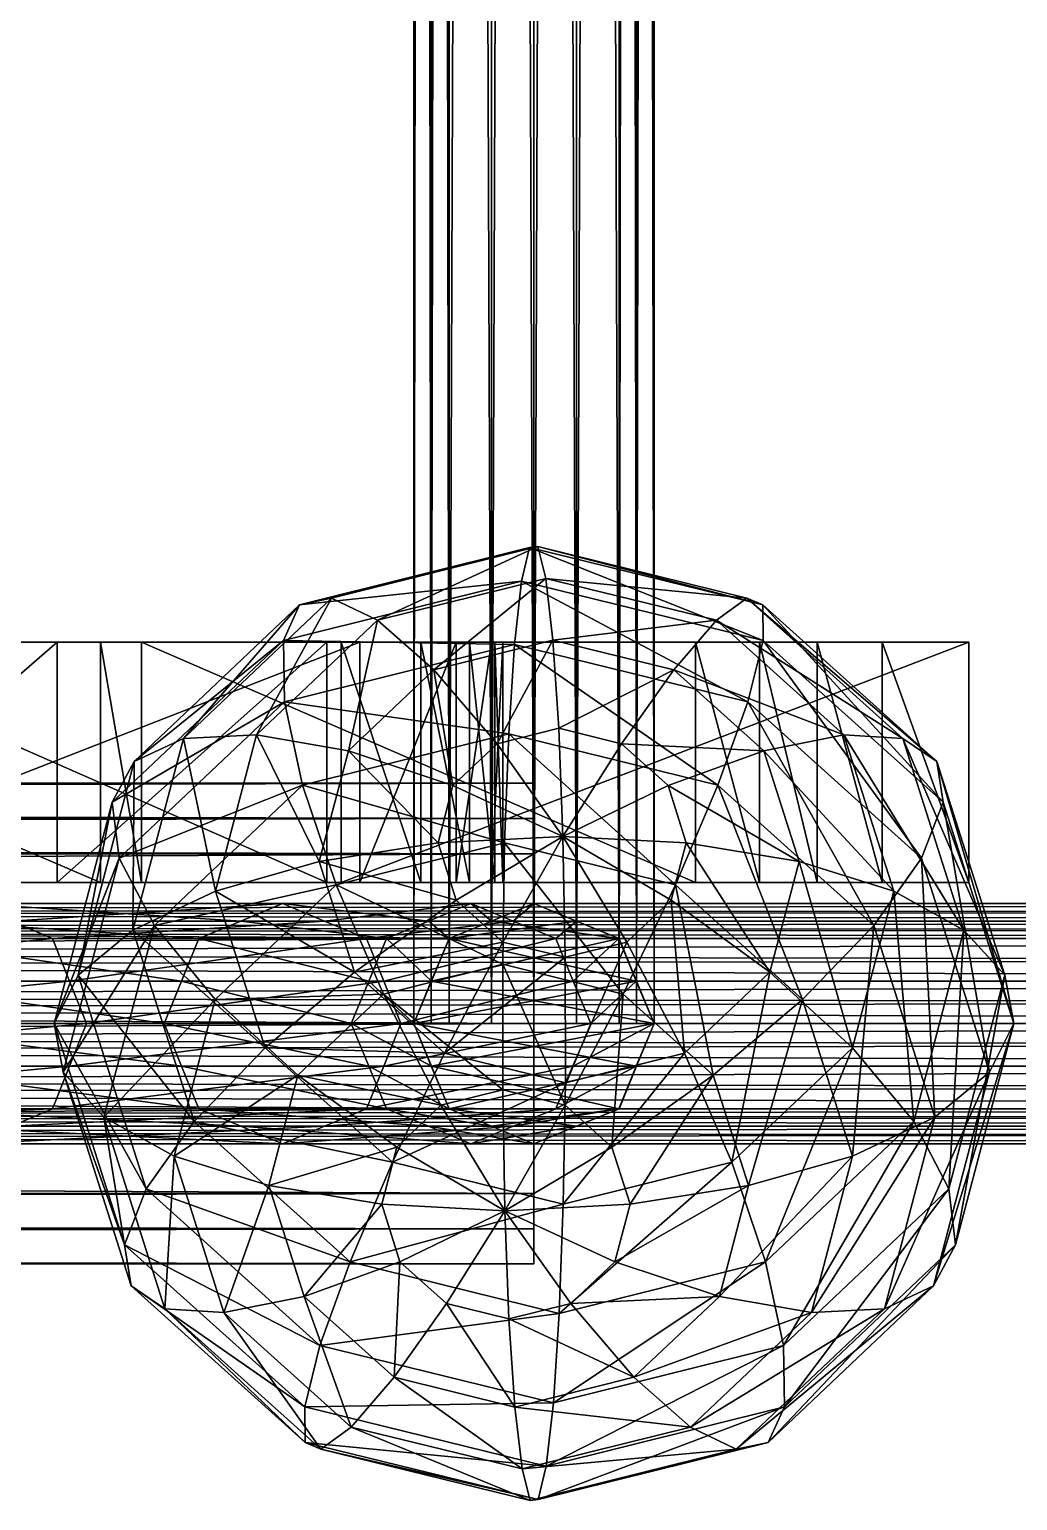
# Model space of a CAD drawing. Extents: x -12 to 200, y -2 to 100.
# Drawn here: x 142.24 to 146.35, y -1.99 to 4.14 of the extents above; entities that cross this region are included whole.
import ezdxf

# ---------------------------------------------------------------- set-up
doc = ezdxf.new("R2010")
doc.units = 0
doc.header["$MEASUREMENT"] = 0
for name, color, linetype in [('DEFAULT', 7, 'CONTINUOUS'), ('´\xad.Ù¾¸Þ', 7, 'CONTINUOUS'), ('´\xad.‗\xadÓÕÛ‗¯\xad.', 7, 'CONTINUOUS'), ('´\xad└┬5', 7, 'CONTINUOUS'), ('ÙÞÝ_±Ô└┬5', 7, 'CONTINUOUS'), ('└2-1', 7, 'CONTINUOUS')]:
    doc.layers.add(name, color=color, linetype=linetype)

# ---------------------------------------------------------------- blocks, each defined once
blk = doc.blocks.new('└2-1G3')
at = {"layer": '└2-1', "color": 15}
mesh = blk.add_polyface(dxfattribs=at)
corners = [(143.618, 1.587, 92.799), (141.054, 1.587, 92.799), (140.605, 1.587, 93.844), (140.48, 1.587, 94.181), (140.439, 1.587, 94.42), (140.475, 1.587, 94.562), (140.583, 1.587, 94.686), (140.811, 1.587, 94.781), (141.206, 1.587, 94.835), (141.206, 1.587, 95.016), (139.121, 1.587, 95.016), (139.121, 1.587, 94.835), (139.462, 1.587, 94.751), (139.658, 1.587, 94.645), (139.92, 1.587, 94.289), (140.209, 1.587, 93.692), (142.539, 1.587, 88.243), (142.709, 1.587, 88.243), (145.014, 1.587, 93.751), (145.28, 1.587, 94.298), (145.52, 1.587, 94.613), (145.791, 1.587, 94.767), (146.152, 1.587, 94.835), (146.152, 1.587, 95.016), (143.54, 1.587, 95.016), (143.54, 1.587, 94.835), (143.871, 1.587, 94.792), (144.074, 1.587, 94.703), (144.179, 1.587, 94.579), (144.213, 1.587, 94.43), (144.165, 1.587, 94.153), (144.018, 1.587, 93.751), (143.481, 1.587, 92.437), (142.358, 1.587, 89.762), (141.206, 1.587, 92.437), (143.618, 0.587, 92.799), (141.054, 0.587, 92.799), (140.605, 0.587, 93.844), (140.48, 0.587, 94.181), (140.439, 0.587, 94.42), (140.475, 0.587, 94.562), (140.583, 0.587, 94.686), (140.811, 0.587, 94.781), (141.206, 0.587, 94.835), (141.206, 0.587, 95.016), (139.121, 0.587, 95.016), (139.121, 0.587, 94.835), (139.462, 0.587, 94.751), (139.658, 0.587, 94.645), (139.92, 0.587, 94.289), (140.209, 0.587, 93.692), (142.539, 0.587, 88.243), (142.709, 0.587, 88.243), (145.014, 0.587, 93.751), (145.28, 0.587, 94.298), (145.52, 0.587, 94.613), (145.791, 0.587, 94.767), (146.152, 0.587, 94.835), (146.152, 0.587, 95.016), (143.54, 0.587, 95.016), (143.54, 0.587, 94.835), (143.871, 0.587, 94.792), (144.074, 0.587, 94.703), (144.179, 0.587, 94.579), (144.213, 0.587, 94.43), (144.165, 0.587, 94.153), (144.018, 0.587, 93.751), (143.481, 0.587, 92.437), (142.358, 0.587, 89.762), (141.206, 0.587, 92.437)]
mesh.append_faces([[corners[k] for k in face] for face in [(42, 44, 43), (44, 46, 45), (50, 52, 51), (56, 58, 57), (58, 60, 59)]], dxfattribs={"vtx0": -1, "color": 15})
mesh.append_faces([[corners[k] for k in face] for face in [(66, 67, 35), (41, 44, 42), (55, 58, 56), (40, 47, 41), (54, 61, 55), (39, 47, 40), (53, 62, 54), (38, 48, 39), (37, 48, 38), (36, 48, 37), (52, 65, 53), (69, 35, 67)]], dxfattribs={"vtx0": -1, "vtx1": -1, "color": 15})
mesh.append_faces([[corners[k] for k in face] for face in [(6, 9, 12), (20, 23, 26), (1, 15, 17), (17, 31, 32), (34, 1, 17), (41, 47, 44), (55, 61, 58), (36, 52, 50), (52, 67, 66), (69, 52, 36)]], dxfattribs={"vtx0": -1, "vtx1": -1, "vtx2": -1, "color": 15})
mesh.append_faces([[corners[k] for k in face] for face in [(9, 11, 12), (23, 25, 26), (19, 26, 27), (4, 12, 13), (18, 27, 28), (18, 28, 29), (18, 29, 30), (1, 13, 14), (1, 14, 15), (17, 30, 31), (17, 32, 33), (34, 0, 1), (17, 33, 34), (44, 47, 46), (58, 61, 60), (54, 62, 61), (39, 48, 47), (53, 63, 62), (53, 64, 63), (53, 65, 64), (36, 49, 48), (36, 50, 49), (52, 66, 65), (52, 68, 67), (69, 36, 35), (52, 69, 68)]], dxfattribs={"vtx0": -1, "vtx2": -1, "color": 15})
mesh.append_faces([[corners[k] for k in face] for face in [(0, 31, 35), (66, 35, 31), (1, 0, 36), (35, 36, 0), (2, 1, 37), (36, 37, 1), (3, 2, 38), (37, 38, 2), (4, 3, 39), (38, 39, 3), (5, 4, 40), (39, 40, 4), (6, 5, 41), (40, 41, 5), (7, 6, 42), (41, 42, 6), (8, 7, 43), (42, 43, 7), (9, 8, 44), (43, 44, 8), (10, 9, 45), (44, 45, 9), (11, 10, 46), (45, 46, 10), (12, 11, 47), (46, 47, 11), (13, 12, 48), (47, 48, 12), (14, 13, 49), (48, 49, 13), (15, 14, 50), (49, 50, 14), (16, 15, 51), (50, 51, 15), (17, 16, 52), (51, 52, 16), (18, 17, 53), (52, 53, 17), (19, 18, 54), (53, 54, 18), (20, 19, 55), (54, 55, 19), (21, 20, 56), (55, 56, 20), (22, 21, 57), (56, 57, 21), (23, 22, 58), (57, 58, 22), (24, 23, 59), (58, 59, 23), (25, 24, 60), (59, 60, 24), (26, 25, 61), (60, 61, 25), (27, 26, 62), (61, 62, 26), (28, 27, 63), (62, 63, 27), (29, 28, 64), (63, 64, 28), (30, 29, 65), (64, 65, 29), (31, 30, 66), (65, 66, 30), (32, 34, 67), (69, 67, 34), (33, 32, 68), (67, 68, 32), (34, 33, 69), (68, 69, 33)]], dxfattribs={"vtx1": -1, "color": 15})
mesh.append_faces([[corners[k] for k in face] for face in [(31, 0, 32), (6, 7, 9), (20, 21, 23), (5, 6, 12), (19, 20, 26), (4, 5, 12), (18, 19, 27), (3, 4, 13), (2, 3, 13), (1, 2, 13), (17, 18, 30), (34, 32, 0)]], dxfattribs={"vtx1": -1, "vtx2": -1, "color": 15})
mesh.append_faces([[corners[k] for k in face] for face in [(7, 8, 9), (9, 10, 11), (15, 16, 17), (21, 22, 23), (23, 24, 25)]], dxfattribs={"vtx2": -1, "color": 15})

msp = doc.modelspace()

# ---------------------------------------------------------------- linework, layer by layer
at = {"layer": 'DEFAULT', "color": 18, "linetype": 'Continuous'}
msp.add_lwpolyline([(200, 0), (100, 0)], dxfattribs=at)
at = {"layer": '´\xad.‗\xadÓÕÛ‗¯\xad.', "color": 18, "linetype": 'Continuous'}
msp.add_lwpolyline([(144.342, 0), (144.342, 0)], dxfattribs=at)
at = {"layer": '´\xad└┬5', "color": 18, "linetype": 'Continuous'}
msp.add_lwpolyline([(75.518, 0), (144.342, 0)], dxfattribs=at)
at = {"layer": 'ÙÞÝ_±Ô└┬5', "color": 18, "linetype": 'Continuous'}
msp.add_lwpolyline([(144.342, 50), (144.342, 0)], dxfattribs=at)
at = {"layer": 'ÙÞÝ_±Ô└┬5', "color": 18, "linetype": 'Continuous', "extrusion": (0, 1, 0)}
msp.add_arc((-75.518, 82.62), 68.824, 180.022, 331.704, dxfattribs=at)
at = {"layer": '└2-1', "color": 18, "linetype": 'Continuous'}
msp.add_lwpolyline([(144.342, 0), (144.342, 50)], dxfattribs=at)

# ---------------------------------------------------------------- block references
at = {"layer": '└2-1'}
msp.add_blockref('└2-1G3', (0, 0), dxfattribs=at)

# ---------------------------------------------------------------- meshes
at = {"layer": '´\xad.Ù¾¸Þ', "color": 18}
mesh = msp.add_polyface(dxfattribs=at)
corners = [(144.342, 0, 82.092), (144.165, 0, 82.165), (143.989, 0, 82.238), (143.915, 0, 82.415), (143.842, 0, 82.592), (143.915, 0, 82.769), (143.989, 0, 82.946), (144.165, 0, 83.019), (144.342, 0, 83.092), (144.519, 0, 83.019), (144.696, 0, 82.946), (144.769, 0, 82.769), (144.842, 0, 82.592), (144.769, 0, 82.415), (144.696, 0, 82.238), (144.519, 0, 82.165), (144.342, 50, 82.092), (144.165, 50, 82.165), (143.989, 50, 82.238), (143.915, 50, 82.415), (143.842, 50, 82.592), (143.915, 50, 82.769), (143.989, 50, 82.946), (144.165, 50, 83.019), (144.342, 50, 83.092), (144.519, 50, 83.019), (144.696, 50, 82.946), (144.769, 50, 82.769), (144.842, 50, 82.592), (144.769, 50, 82.415), (144.696, 50, 82.238), (144.519, 50, 82.165)]
mesh.append_faces([[corners[k] for k in face] for face in [(0, 17, 1), (1, 18, 2), (2, 19, 3), (3, 20, 4), (4, 21, 5), (5, 22, 6), (6, 23, 7), (7, 24, 8), (8, 25, 9), (9, 26, 10), (10, 27, 11), (11, 28, 12), (12, 29, 13), (13, 30, 14), (14, 31, 15), (15, 16, 0)]], dxfattribs={"vtx0": -1, "color": 18})
mesh.append_faces([[corners[k] for k in face] for face in [(0, 16, 17), (1, 17, 18), (2, 18, 19), (3, 19, 20), (4, 20, 21), (5, 21, 22), (6, 22, 23), (7, 23, 24), (8, 24, 25), (9, 25, 26), (10, 26, 27), (11, 27, 28), (12, 28, 29), (13, 29, 30), (14, 30, 31), (15, 31, 16)]], dxfattribs={"vtx2": -1, "color": 18})
mesh = msp.add_polyface(dxfattribs=at)
corners = [(144.342, 0, 82.092), (144.165, 0, 82.165), (143.989, 0, 82.238), (143.915, 0, 82.415), (143.842, 0, 82.592), (143.915, 0, 82.769), (143.989, 0, 82.946), (144.165, 0, 83.019), (144.342, 0, 83.092), (144.519, 0, 83.019), (144.696, 0, 82.946), (144.769, 0, 82.769), (144.842, 0, 82.592), (144.769, 0, 82.415), (144.696, 0, 82.238), (144.519, 0, 82.165)]
mesh.append_faces([[corners[k] for k in face] for face in [(9, 7, 8)]], dxfattribs={"vtx0": -1, "color": 18})
mesh.append_faces([[corners[k] for k in face] for face in [(10, 6, 9), (11, 5, 10), (12, 4, 11), (13, 3, 12), (14, 2, 13), (15, 1, 14)]], dxfattribs={"vtx0": -1, "vtx1": -1, "color": 18})
mesh.append_faces([[corners[k] for k in face] for face in [(9, 6, 7), (10, 5, 6), (11, 4, 5), (12, 3, 4), (13, 2, 3), (14, 1, 2)]], dxfattribs={"vtx0": -1, "vtx2": -1, "color": 18})
mesh.append_faces([[corners[k] for k in face] for face in [(15, 0, 1)]], dxfattribs={"vtx2": -1, "color": 18})
at = {"layer": '´\xad.‗\xadÓÕÛ‗¯\xad.', "color": 18}
mesh = msp.add_polyface(dxfattribs=at)
corners = [(140.191, 0.5, 59.081), (141.997, 0.5, 64.807), (141.826, 0.427, 64.853), (140.025, 0.427, 59.141), (141.655, 0.354, 64.898), (139.859, 0.354, 59.202), (141.584, 0.177, 64.917), (139.79, 0.177, 59.227), (141.514, 0, 64.936), (139.721, 0, 59.252), (141.584, -0.177, 64.917), (139.79, -0.177, 59.227), (141.655, -0.354, 64.898), (139.859, -0.354, 59.202), (141.826, -0.427, 64.853), (140.025, -0.427, 59.141), (141.997, -0.5, 64.807), (140.191, -0.5, 59.081), (142.168, -0.427, 64.761), (140.358, -0.427, 59.02), (142.339, -0.354, 64.715), (140.524, -0.354, 58.96), (142.41, -0.177, 64.696), (140.593, -0.177, 58.935), (142.48, 0, 64.677), (140.662, 0, 58.909), (142.41, 0.177, 64.696), (140.593, 0.177, 58.935), (142.339, 0.354, 64.715), (140.524, 0.354, 58.96), (142.168, 0.427, 64.761), (140.358, 0.427, 59.02), (143.296, 0.5, 70.669), (143.122, 0.427, 70.699), (142.948, 0.354, 70.73), (142.876, 0.177, 70.743), (142.804, 0, 70.756), (142.876, -0.177, 70.743), (142.948, -0.354, 70.73), (143.122, -0.427, 70.699), (143.296, -0.5, 70.669), (143.471, -0.427, 70.638), (143.645, -0.354, 70.607), (143.717, -0.177, 70.594), (143.789, 0, 70.582), (143.717, 0.177, 70.594), (143.645, 0.354, 70.607), (143.471, 0.427, 70.638), (143.655, 0.177, 76.659), (143.582, 0, 76.665), (143.655, -0.177, 76.659), (143.728, -0.354, 76.652)]
mesh.append_faces([[corners[k] for k in face] for face in [(0, 2, 3), (3, 4, 5), (13, 14, 15), (15, 16, 17), (17, 18, 19), (19, 20, 21), (21, 22, 23), (23, 24, 25), (25, 26, 27), (27, 28, 29), (29, 30, 31), (31, 1, 0), (1, 33, 2), (2, 34, 4), (4, 35, 6), (6, 36, 8), (8, 37, 10), (10, 38, 12), (12, 39, 14), (14, 40, 16), (16, 41, 18), (18, 42, 20), (20, 43, 22), (22, 44, 24), (24, 45, 26), (26, 46, 28), (28, 47, 30), (30, 32, 1), (34, 48, 35), (35, 49, 36), (36, 50, 37), (37, 51, 38)]], dxfattribs={"vtx0": -1, "color": 18})
mesh.append_faces([[corners[k] for k in face] for face in [(0, 1, 2), (3, 2, 4), (5, 4, 6), (7, 6, 8), (9, 8, 10), (11, 10, 12), (13, 12, 14), (15, 14, 16), (17, 16, 18), (19, 18, 20), (21, 20, 22), (23, 22, 24), (25, 24, 26), (27, 26, 28), (29, 28, 30), (31, 30, 1), (1, 32, 33), (2, 33, 34), (4, 34, 35), (6, 35, 36), (8, 36, 37), (10, 37, 38), (12, 38, 39), (14, 39, 40), (16, 40, 41), (18, 41, 42), (20, 42, 43), (26, 45, 46), (28, 46, 47), (30, 47, 32)]], dxfattribs={"vtx2": -1, "color": 18})
mesh = msp.add_polyface(dxfattribs=at)
corners = [(142.41, -0.177, 64.696), (143.717, -0.177, 70.594), (143.789, 0, 70.582), (142.48, 0, 64.677), (143.717, 0.177, 70.594), (143.296, 0.5, 70.669), (144.08, 0.5, 76.621), (143.904, 0.427, 76.637), (143.122, 0.427, 70.699), (143.728, 0.354, 76.652), (142.948, 0.354, 70.73), (143.655, 0.177, 76.659), (142.876, 0.177, 70.743), (143.582, 0, 76.665), (142.804, 0, 70.756), (143.655, -0.177, 76.659), (142.876, -0.177, 70.743), (143.728, -0.354, 76.652), (142.948, -0.354, 70.73), (143.904, -0.427, 76.637), (143.122, -0.427, 70.699), (144.08, -0.5, 76.621), (143.296, -0.5, 70.669), (144.256, -0.427, 76.606), (143.471, -0.427, 70.638), (144.433, -0.354, 76.59), (143.645, -0.354, 70.607), (144.506, -0.177, 76.584), (144.579, 0, 76.578), (144.506, 0.177, 76.584), (144.433, 0.354, 76.59), (143.645, 0.354, 70.607), (144.256, 0.427, 76.606), (143.471, 0.427, 70.638), (144.342, 0.5, 82.593), (144.165, 0.427, 82.601), (143.989, 0.354, 82.609), (143.916, 0.177, 82.612), (143.843, 0, 82.615), (143.916, -0.177, 82.612), (143.989, -0.354, 82.609), (144.165, -0.427, 82.601), (144.342, -0.5, 82.593), (144.519, -0.427, 82.585), (144.695, -0.354, 82.578), (144.768, -0.177, 82.574), (144.842, 0, 82.571), (144.768, 0.177, 82.574), (144.695, 0.354, 82.578), (144.519, 0.427, 82.585)]
mesh.append_faces([[corners[k] for k in face] for face in [(5, 7, 8), (8, 9, 10), (18, 19, 20), (20, 21, 22), (22, 23, 24), (24, 25, 26), (26, 27, 1), (1, 28, 2), (2, 29, 4), (4, 30, 31), (31, 32, 33), (33, 6, 5), (6, 35, 7), (7, 36, 9), (9, 37, 11), (11, 38, 13), (13, 39, 15), (15, 40, 17), (17, 41, 19), (19, 42, 21), (21, 43, 23), (23, 44, 25), (25, 45, 27), (27, 46, 28), (28, 47, 29), (29, 48, 30), (30, 49, 32), (32, 34, 6)]], dxfattribs={"vtx0": -1, "color": 18})
mesh.append_faces([[corners[k] for k in face] for face in [(0, 1, 2), (3, 2, 4), (5, 6, 7), (8, 7, 9), (10, 9, 11), (12, 11, 13), (14, 13, 15), (16, 15, 17), (18, 17, 19), (20, 19, 21), (22, 21, 23), (24, 23, 25), (26, 25, 27), (1, 27, 28), (2, 28, 29), (4, 29, 30), (31, 30, 32), (33, 32, 6), (6, 34, 35), (7, 35, 36), (9, 36, 37), (11, 37, 38), (13, 38, 39), (15, 39, 40), (17, 40, 41), (19, 41, 42), (21, 42, 43), (23, 43, 44), (25, 44, 45), (27, 45, 46), (28, 46, 47), (29, 47, 48), (30, 48, 49), (32, 49, 34)]], dxfattribs={"vtx2": -1, "color": 18})
mesh = msp.add_polyface(dxfattribs=at)
corners = [(144.342, 0.5, 82.593), (144.165, 0.427, 82.601), (143.989, 0.354, 82.609), (143.916, 0.177, 82.612), (143.843, 0, 82.615), (143.916, -0.177, 82.612), (143.989, -0.354, 82.609), (144.165, -0.427, 82.601), (144.342, -0.5, 82.593), (144.519, -0.427, 82.585), (144.695, -0.354, 82.578), (144.768, -0.177, 82.574), (144.842, 0, 82.571), (144.768, 0.177, 82.574), (144.695, 0.354, 82.578), (144.519, 0.427, 82.585)]
mesh.append_faces([[corners[k] for k in face] for face in [(9, 6, 10), (10, 5, 11), (11, 4, 12), (12, 3, 13), (13, 2, 14), (14, 1, 15)]], dxfattribs={"vtx0": -1, "vtx1": -1, "color": 18})
mesh.append_faces([[corners[k] for k in face] for face in [(8, 7, 9)]], dxfattribs={"vtx1": -1, "color": 18})
mesh.append_faces([[corners[k] for k in face] for face in [(7, 6, 9), (6, 5, 10), (5, 4, 11), (4, 3, 12), (3, 2, 13), (2, 1, 14)]], dxfattribs={"vtx1": -1, "vtx2": -1, "color": 18})
mesh.append_faces([[corners[k] for k in face] for face in [(1, 0, 15)]], dxfattribs={"vtx2": -1, "color": 18})
at = {"layer": '´\xad└┬5', "color": 15}
mesh = msp.add_polyface(dxfattribs=at)
corners = [(75.519, 0, 83.62), (75.519, -0.354, 83.473), (75.519, -0.707, 83.327), (75.519, -0.854, 82.973), (75.518, -1, 82.62), (75.518, -0.854, 82.266), (75.518, -0.707, 81.913), (75.518, -0.354, 81.766), (75.518, 0, 81.62), (75.518, 0.354, 81.766), (75.518, 0.707, 81.913), (75.518, 0.854, 82.266), (75.518, 1, 82.62), (75.519, 0.854, 82.973), (75.519, 0.707, 83.327), (75.519, 0.354, 83.473), (144.342, 0, 83.592), (144.342, -0.354, 83.446), (144.342, -0.707, 83.299), (144.342, -0.854, 82.946), (144.342, -1, 82.592), (144.342, -0.854, 82.238), (144.342, -0.707, 81.885), (144.342, -0.354, 81.738), (144.342, 0, 81.592), (144.342, 0.354, 81.738), (144.342, 0.707, 81.885), (144.342, 0.854, 82.238), (144.342, 1, 82.592), (144.342, 0.854, 82.946), (144.342, 0.707, 83.299), (144.342, 0.354, 83.446)]
mesh.append_faces([[corners[k] for k in face] for face in [(0, 17, 1), (1, 18, 2), (2, 19, 3), (3, 20, 4), (4, 21, 5), (5, 22, 6), (6, 23, 7), (7, 24, 8), (8, 25, 9), (9, 26, 10), (10, 27, 11), (11, 28, 12), (12, 29, 13), (13, 30, 14), (14, 31, 15), (15, 16, 0)]], dxfattribs={"vtx0": -1, "color": 15})
mesh.append_faces([[corners[k] for k in face] for face in [(0, 16, 17), (1, 17, 18), (2, 18, 19), (3, 19, 20), (4, 20, 21), (5, 21, 22), (6, 22, 23), (7, 23, 24), (8, 24, 25), (9, 25, 26), (10, 26, 27), (11, 27, 28), (12, 28, 29), (13, 29, 30), (14, 30, 31), (15, 31, 16)]], dxfattribs={"vtx2": -1, "color": 15})
mesh = msp.add_polyface(dxfattribs=at)
corners = [(144.342, 0, 83.592), (144.342, -0.354, 83.446), (144.342, -0.707, 83.299), (144.342, -0.854, 82.946), (144.342, -1, 82.592), (144.342, -0.854, 82.238), (144.342, -0.707, 81.885), (144.342, -0.354, 81.738), (144.342, 0, 81.592), (144.342, 0.354, 81.738), (144.342, 0.707, 81.885), (144.342, 0.854, 82.238), (144.342, 1, 82.592), (144.342, 0.854, 82.946), (144.342, 0.707, 83.299), (144.342, 0.354, 83.446)]
mesh.append_faces([[corners[k] for k in face] for face in [(13, 11, 14), (14, 10, 15), (15, 9, 0), (0, 8, 1), (1, 7, 2), (2, 6, 3)]], dxfattribs={"vtx0": -1, "vtx1": -1, "color": 15})
mesh.append_faces([[corners[k] for k in face] for face in [(12, 11, 13)]], dxfattribs={"vtx1": -1, "color": 15})
mesh.append_faces([[corners[k] for k in face] for face in [(11, 10, 14), (10, 9, 15), (9, 8, 0), (8, 7, 1), (7, 6, 2), (6, 5, 3)]], dxfattribs={"vtx1": -1, "vtx2": -1, "color": 15})
mesh.append_faces([[corners[k] for k in face] for face in [(5, 4, 3)]], dxfattribs={"vtx2": -1, "color": 15})
at = {"layer": 'ÙÞÝ_±Ô└┬5', "color": 4}
mesh = msp.add_polyface(dxfattribs=at)
corners = [(156.185, 100), (156.185, 0), (156.185, 43.005), (156.185, 43.815), (156.185, 49.966), (100, 0), (100, 100)]
mesh.append_faces([[corners[k] for k in face] for face in [(5, 2, 1)]], dxfattribs={"vtx0": -1, "color": 4})
mesh.append_faces([[corners[k] for k in face] for face in [(2, 5, 3)]], dxfattribs={"vtx0": -1, "vtx1": -1, "color": 4})
mesh.append_faces([[corners[k] for k in face] for face in [(3, 5, 6), (6, 4, 3)]], dxfattribs={"vtx0": -1, "vtx2": -1, "color": 4})
mesh.append_faces([[corners[k] for k in face] for face in [(0, 4, 6)]], dxfattribs={"vtx1": -1, "color": 4})
at = {"layer": 'ÙÞÝ_±Ô└┬5', "color": 18}
mesh = msp.add_polyface(dxfattribs=at)
corners = [(144.342, 50, 0.5), (144.165, 50, 0.427), (143.989, 50, 0.354), (143.915, 50, 0.177), (143.842, 50), (143.915, 50, -0.177), (143.989, 50, -0.354), (144.165, 50, -0.427), (144.342, 50, -0.5), (144.519, 50, -0.427), (144.696, 50, -0.354), (144.769, 50, -0.177), (144.842, 50), (144.769, 50, 0.177), (144.696, 50, 0.354), (144.519, 50, 0.427), (144.342, 0, 0.5), (144.165, 0, 0.427), (143.989, 0, 0.354), (143.915, 0, 0.177), (143.842, 0), (143.915, 0, -0.177), (143.989, 0, -0.354), (144.165, 0, -0.427), (144.342, 0, -0.5), (144.519, 0, -0.427), (144.696, 0, -0.354), (144.769, 0, -0.177), (144.842, 0), (144.769, 0, 0.177), (144.696, 0, 0.354), (144.519, 0, 0.427)]
mesh.append_faces([[corners[k] for k in face] for face in [(0, 17, 1), (1, 18, 2), (2, 19, 3), (3, 20, 4), (4, 21, 5), (5, 22, 6), (6, 23, 7), (7, 24, 8), (8, 25, 9), (9, 26, 10), (10, 27, 11), (11, 28, 12), (12, 29, 13), (13, 30, 14), (14, 31, 15), (15, 16, 0)]], dxfattribs={"vtx0": -1, "color": 18})
mesh.append_faces([[corners[k] for k in face] for face in [(0, 16, 17), (1, 17, 18), (2, 18, 19), (3, 19, 20), (4, 20, 21), (5, 21, 22), (6, 22, 23), (7, 23, 24), (8, 24, 25), (9, 25, 26), (10, 26, 27), (11, 27, 28), (12, 28, 29), (13, 29, 30), (14, 30, 31), (15, 31, 16)]], dxfattribs={"vtx2": -1, "color": 18})
mesh = msp.add_polyface(dxfattribs=at)
corners = [(156.185, 0.276, -0.386), (156.185, 0.395, -0.254), (156.185, -0.386, -0.276), (156.185, -0.254, -0.395), (156.185, -0.077, -0.468), (156.185, 0.099, -0.459), (156.185, -0.276, 0.386), (156.185, -0.395, 0.254), (156.185, -0.468, 0.077), (156.185, -0.459, -0.099), (156.185, 0.468, -0.077), (156.185, 0.459, 0.099), (156.185, 0.386, 0.276), (156.185, 0.254, 0.395), (156.185, 0.077, 0.468), (156.185, -0.099, 0.459), (156.185, 0.177, -0.427), (156.185, 0.354, -0.354), (156.185, 0.427, -0.177), (156.185, -0.427, -0.177), (156.185, -0.354, -0.354), (156.185, -0.177, -0.427), (156.185, 0, -0.5), (156.185, -0.177, 0.427), (156.185, -0.354, 0.354), (156.185, -0.427, 0.177), (156.185, -0.5), (156.185, 0.5), (156.185, 0.427, 0.177), (156.185, 0.354, 0.354), (156.185, 0.177, 0.427), (156.185, 0, 0.5), (100, 0.427, 0.177), (100, 0.354, 0.354), (100, 0.177, 0.427), (100, 0, 0.5), (100, -0.177, 0.427), (100, -0.354, 0.354), (100, -0.427, 0.177), (100, -0.5), (100, -0.427, -0.177), (100, -0.354, -0.354), (100, -0.177, -0.427), (100, 0, -0.5), (100, 0.177, -0.427), (100, 0.354, -0.354), (100, 0.427, -0.177), (100, 0.5)]
mesh.append_faces([[corners[k] for k in face] for face in [(40, 38, 39)]], dxfattribs={"vtx0": -1, "color": 18})
mesh.append_faces([[corners[k] for k in face] for face in [(46, 32, 33), (45, 33, 34), (44, 34, 35), (43, 35, 36), (42, 36, 37), (41, 37, 38)]], dxfattribs={"vtx0": -1, "vtx2": -1, "color": 18})
mesh.append_faces([[corners[k] for k in face] for face in [(35, 34, 31), (34, 33, 30), (33, 32, 29), (32, 47, 28), (47, 46, 27), (39, 38, 26), (38, 37, 25), (37, 36, 24), (36, 35, 23), (43, 42, 22), (42, 41, 21), (41, 40, 20), (40, 39, 19), (46, 45, 18), (45, 44, 17), (44, 43, 16)]], dxfattribs={"vtx1": -1, "color": 18})
mesh.append_faces([[corners[k] for k in face] for face in [(42, 43, 36), (41, 42, 37), (40, 41, 38), (45, 46, 33), (44, 45, 34), (43, 44, 35), (15, 23, 35), (14, 31, 34), (13, 30, 33), (12, 29, 32), (11, 28, 47), (10, 27, 46), (9, 19, 39), (8, 26, 38), (7, 25, 37), (6, 24, 36), (5, 16, 43), (4, 22, 42), (3, 21, 41), (2, 20, 40), (1, 18, 45), (0, 17, 44)]], dxfattribs={"vtx1": -1, "vtx2": -1, "color": 18})
mesh.append_faces([[corners[k] for k in face] for face in [(46, 47, 32), (35, 31, 15), (34, 30, 14), (33, 29, 13), (32, 28, 12), (47, 27, 11), (46, 18, 10), (39, 26, 9), (38, 25, 8), (37, 24, 7), (36, 23, 6), (43, 22, 5), (42, 21, 4), (41, 20, 3), (40, 19, 2), (45, 17, 1), (44, 16, 0)]], dxfattribs={"vtx2": -1, "color": 18})
mesh = msp.add_polyface(dxfattribs=at)
corners = [(144.342, -0.5, 82.592), (144.165, -0.427, 82.592), (143.989, -0.354, 82.592), (143.915, -0.177, 82.592), (143.842, 0, 82.592), (143.915, 0.177, 82.592), (143.989, 0.354, 82.592), (144.165, 0.427, 82.592), (144.342, 0.5, 82.592), (144.519, 0.427, 82.592), (144.696, 0.354, 82.592), (144.769, 0.177, 82.592), (144.842, 0, 82.592), (144.769, -0.177, 82.592), (144.696, -0.354, 82.592), (144.519, -0.427, 82.592)]
mesh.append_faces([[corners[k] for k in face] for face in [(9, 7, 8)]], dxfattribs={"vtx0": -1, "color": 18})
mesh.append_faces([[corners[k] for k in face] for face in [(10, 6, 9), (11, 5, 10), (12, 4, 11), (13, 3, 12), (14, 2, 13), (15, 1, 14)]], dxfattribs={"vtx0": -1, "vtx1": -1, "color": 18})
mesh.append_faces([[corners[k] for k in face] for face in [(9, 6, 7), (10, 5, 6), (11, 4, 5), (12, 3, 4), (13, 2, 3), (14, 1, 2)]], dxfattribs={"vtx0": -1, "vtx2": -1, "color": 18})
mesh.append_faces([[corners[k] for k in face] for face in [(15, 0, 1)]], dxfattribs={"vtx2": -1, "color": 18})
mesh = msp.add_polyface(dxfattribs=at)
corners = [(144.342, -0.5), (144.165, -0.427), (143.989, -0.354), (143.915, -0.177), (143.842, 0), (143.915, 0.177), (143.989, 0.354), (144.165, 0.427), (144.342, 0.5), (144.519, 0.427), (144.696, 0.354), (144.769, 0.177), (144.842, 0), (144.769, -0.177), (144.696, -0.354), (144.519, -0.427)]
mesh.append_faces([[corners[k] for k in face] for face in [(9, 6, 10), (10, 5, 11), (11, 4, 12), (12, 3, 13), (13, 2, 14), (14, 1, 15)]], dxfattribs={"vtx0": -1, "vtx1": -1, "color": 18})
mesh.append_faces([[corners[k] for k in face] for face in [(8, 7, 9)]], dxfattribs={"vtx1": -1, "color": 18})
mesh.append_faces([[corners[k] for k in face] for face in [(7, 6, 9), (6, 5, 10), (5, 4, 11), (4, 3, 12), (3, 2, 13), (2, 1, 14)]], dxfattribs={"vtx1": -1, "vtx2": -1, "color": 18})
mesh.append_faces([[corners[k] for k in face] for face in [(1, 0, 15)]], dxfattribs={"vtx2": -1, "color": 18})
mesh = msp.add_polyface(dxfattribs=at)
corners = [(144.342, -0.5, 82.592), (144.165, -0.427, 82.592), (143.989, -0.354, 82.592), (143.915, -0.177, 82.592), (143.842, 0, 82.592), (143.915, 0.177, 82.592), (143.989, 0.354, 82.592), (144.165, 0.427, 82.592), (144.342, 0.5, 82.592), (144.519, 0.427, 82.592), (144.696, 0.354, 82.592), (144.769, 0.177, 82.592), (144.842, 0, 82.592), (144.769, -0.177, 82.592), (144.696, -0.354, 82.592), (144.519, -0.427, 82.592), (144.342, -0.5), (144.165, -0.427), (143.989, -0.354), (143.915, -0.177), (143.842, 0), (143.915, 0.177), (143.989, 0.354), (144.165, 0.427), (144.342, 0.5), (144.519, 0.427), (144.696, 0.354), (144.769, 0.177), (144.842, 0), (144.769, -0.177), (144.696, -0.354), (144.519, -0.427)]
mesh.append_faces([[corners[k] for k in face] for face in [(0, 17, 1), (1, 18, 2), (2, 19, 3), (3, 20, 4), (4, 21, 5), (5, 22, 6), (6, 23, 7), (7, 24, 8), (8, 25, 9), (9, 26, 10), (10, 27, 11), (11, 28, 12), (12, 29, 13), (13, 30, 14), (14, 31, 15), (15, 16, 0)]], dxfattribs={"vtx0": -1, "color": 18})
mesh.append_faces([[corners[k] for k in face] for face in [(0, 16, 17), (1, 17, 18), (2, 18, 19), (3, 19, 20), (4, 20, 21), (5, 21, 22), (6, 22, 23), (7, 23, 24), (8, 24, 25), (9, 25, 26), (10, 26, 27), (11, 27, 28), (12, 28, 29), (13, 29, 30), (14, 30, 31), (15, 31, 16)]], dxfattribs={"vtx2": -1, "color": 18})
at = {"layer": 'ÙÞÝ_±Ô└┬5', "color": 80}
mesh = msp.add_polyface(dxfattribs=at)
corners = [(156.185, 0), (156.185, 0, 100), (156.185, 0, 53.103), (156.185, 0, 43.815), (156.185, 0, 42.607), (100, 0, 100), (100, 0)]
mesh.append_faces([[corners[k] for k in face] for face in [(5, 2, 1)]], dxfattribs={"vtx0": -1, "color": 80})
mesh.append_faces([[corners[k] for k in face] for face in [(2, 5, 3)]], dxfattribs={"vtx0": -1, "vtx1": -1, "color": 80})
mesh.append_faces([[corners[k] for k in face] for face in [(4, 5, 6), (5, 4, 3)]], dxfattribs={"vtx0": -1, "vtx2": -1, "color": 80})
mesh.append_faces([[corners[k] for k in face] for face in [(0, 4, 6)]], dxfattribs={"vtx1": -1, "color": 80})
at = {"layer": 'ÙÞÝ_±Ô└┬5', "color": 18}
mesh = msp.add_polyface(dxfattribs=at)
corners = [(144.342, 0, 0.5), (144.165, 0, 0.427), (143.989, 0, 0.354), (143.915, 0, 0.177), (143.842, 0), (143.915, 0, -0.177), (143.989, 0, -0.354), (144.165, 0, -0.427), (144.342, 0, -0.5), (144.519, 0, -0.427), (144.696, 0, -0.354), (144.769, 0, -0.177), (144.842, 0), (144.769, 0, 0.177), (144.696, 0, 0.354), (144.519, 0, 0.427)]
mesh.append_faces([[corners[k] for k in face] for face in [(9, 6, 10), (10, 5, 11), (11, 4, 12), (12, 3, 13), (13, 2, 14), (14, 1, 15)]], dxfattribs={"vtx0": -1, "vtx1": -1, "color": 18})
mesh.append_faces([[corners[k] for k in face] for face in [(8, 7, 9)]], dxfattribs={"vtx1": -1, "color": 18})
mesh.append_faces([[corners[k] for k in face] for face in [(7, 6, 9), (6, 5, 10), (5, 4, 11), (4, 3, 12), (3, 2, 13), (2, 1, 14)]], dxfattribs={"vtx1": -1, "vtx2": -1, "color": 18})
mesh.append_faces([[corners[k] for k in face] for face in [(1, 0, 15)]], dxfattribs={"vtx2": -1, "color": 18})
at = {"layer": '└2-1', "color": 15}
mesh = msp.add_polyface(dxfattribs=at)
corners = [(144.463, 0.779, 80.754), (144.463, 0.779, 80.754), (144.005, 0.991, 80.888), (143.943, 0.752, 80.782), (143.57, 1.135, 81.137), (144.463, 0.779, 80.754), (144.189, 1.165, 80.974), (143.926, 1.472, 81.304), (143.691, 1.679, 81.722), (144.446, 1.229, 81.018), (144.421, 1.596, 81.389), (144.392, 1.853, 81.842), (144.358, 1.985, 82.346), (143.5, 1.771, 82.199), (144.324, 1.981, 82.867), (143.367, 1.743, 82.703), (144.291, 1.842, 83.369), (143.3, 1.595, 83.199), (144.261, 1.578, 83.818), (143.304, 1.339, 83.654), (144.237, 1.206, 84.184), (143.379, 0.992, 84.037), (144.22, 0.752, 84.441), (143.519, 0.577, 84.321), (144.212, 0.247, 84.572), (143.716, 0.123, 84.488), (144.212, -0.276, 84.569), (144.714, 0.123, 84.553), (144.463, 0.779, 80.754), (144.463, 0.779, 80.754), (144.212, 0.339, 80.625), (144.472, 0.276, 80.615), (143.97, -0.123, 80.631), (144.463, 0.779, 80.754), (144.018, 0.514, 80.686), (143.596, 0.214, 80.749), (143.449, 0.674, 80.934)]
mesh.append_faces([[corners[k] for k in face] for face in [(0, 2, 3), (1, 6, 2), (2, 7, 4), (5, 9, 6), (6, 10, 7), (7, 11, 8), (8, 12, 13), (13, 14, 15), (21, 22, 23), (23, 24, 25), (22, 27, 24), (28, 30, 31), (29, 34, 30), (30, 35, 32), (33, 3, 34)]], dxfattribs={"vtx0": -1, "color": 15})
mesh.append_faces([[corners[k] for k in face] for face in [(0, 1, 2), (3, 2, 4), (1, 5, 6), (2, 6, 7), (4, 7, 8), (6, 9, 10), (7, 10, 11), (8, 11, 12), (13, 12, 14), (15, 14, 16), (17, 16, 18), (19, 18, 20), (21, 20, 22), (23, 22, 24), (25, 24, 26), (28, 29, 30), (31, 30, 32), (29, 33, 34), (30, 34, 35), (33, 0, 3), (34, 3, 36)]], dxfattribs={"vtx2": -1, "color": 15})
mesh = msp.add_polyface(dxfattribs=at)
corners = [(144.463, 0.779, 80.754), (144.463, 0.779, 80.754), (144.446, 1.229, 81.018), (144.463, 0.779, 80.754), (144.706, 1.165, 81.008), (144.924, 1.472, 81.37), (144.421, 1.596, 81.389), (145.102, 1.679, 81.815), (144.392, 1.853, 81.842), (145.228, 1.771, 82.313), (144.358, 1.985, 82.346), (145.294, 1.743, 82.83), (144.324, 1.981, 82.867), (145.296, 1.595, 83.331), (144.291, 1.842, 83.369), (145.232, 1.339, 83.781), (144.261, 1.578, 83.818), (145.107, 0.992, 84.151), (144.237, 1.206, 84.184), (144.931, 0.577, 84.414), (144.463, 0.779, 80.754), (144.9, 0.991, 80.947), (145.298, 1.135, 81.251), (145.632, 1.202, 81.648), (145.877, 1.187, 82.108), (146.018, 1.091, 82.602), (146.045, 0.921, 83.095), (145.955, 0.688, 83.553), (145.756, 0.408, 83.946), (145.445, 0.674, 81.066), (145.839, 0.551, 81.385), (146.131, 0.389, 81.787)]
mesh.append_faces([[corners[k] for k in face] for face in [(1, 4, 2), (2, 5, 6), (6, 7, 8), (8, 9, 10), (10, 11, 12), (12, 13, 14), (14, 15, 16), (16, 17, 18), (3, 21, 4), (4, 22, 5), (5, 23, 7), (7, 24, 9), (9, 25, 11), (11, 26, 13), (13, 27, 15), (15, 28, 17), (21, 29, 22), (22, 30, 23), (23, 31, 24)]], dxfattribs={"vtx0": -1, "color": 15})
mesh.append_faces([[corners[k] for k in face] for face in [(0, 1, 2), (1, 3, 4), (2, 4, 5), (6, 5, 7), (8, 7, 9), (10, 9, 11), (12, 11, 13), (14, 13, 15), (16, 15, 17), (18, 17, 19), (3, 20, 21), (4, 21, 22), (5, 22, 23), (7, 23, 24), (9, 24, 25), (11, 25, 26), (13, 26, 27)]], dxfattribs={"vtx2": -1, "color": 15})
mesh = msp.add_polyface(dxfattribs=at)
corners = [(143.943, 0.752, 80.782), (143.57, 1.135, 81.137), (143.449, 0.674, 80.934), (143.188, 1.202, 81.486), (143.017, 0.551, 81.199), (142.884, 1.187, 81.911), (142.674, 0.389, 81.559), (142.679, 1.091, 82.382), (142.446, 0.202, 81.989), (142.588, 0.921, 82.867), (142.346, 0, 82.461), (142.617, 0.688, 83.333), (142.383, -0.202, 82.941), (142.763, 0.408, 83.749), (142.553, -0.389, 83.397), (143.016, 0.101, 84.086), (143.691, 1.679, 81.722), (143.5, 1.771, 82.199), (143.367, 1.743, 82.703), (143.3, 1.595, 83.199), (143.304, 1.339, 83.654), (143.379, 0.992, 84.037), (143.519, 0.577, 84.321), (143.716, 0.123, 84.488), (143.36, -0.214, 84.321), (144.291, 1.842, 83.369), (144.261, 1.578, 83.818), (144.237, 1.206, 84.184), (144.018, 0.514, 80.686), (143.596, 0.214, 80.749), (143.224, -0.101, 80.937), (142.928, -0.408, 81.238)]
mesh.append_faces([[corners[k] for k in face] for face in [(0, 1, 2), (2, 3, 4), (4, 5, 6), (6, 7, 8), (8, 9, 10), (10, 11, 12), (1, 16, 3), (3, 17, 5), (5, 18, 7), (7, 19, 9), (9, 20, 11), (11, 21, 13), (13, 22, 15), (15, 23, 24), (18, 25, 19), (19, 26, 20), (20, 27, 21), (28, 2, 29), (29, 4, 30)]], dxfattribs={"vtx0": -1, "color": 15})
mesh.append_faces([[corners[k] for k in face] for face in [(2, 1, 3), (4, 3, 5), (6, 5, 7), (8, 7, 9), (10, 9, 11), (12, 11, 13), (14, 13, 15), (3, 16, 17), (5, 17, 18), (7, 18, 19), (9, 19, 20), (11, 20, 21), (13, 21, 22), (15, 22, 23), (29, 2, 4), (30, 4, 6), (31, 6, 8)]], dxfattribs={"vtx2": -1, "color": 15})
mesh = msp.add_polyface(dxfattribs=at)
corners = [(144.237, 1.206, 84.184), (144.931, 0.577, 84.414), (144.22, 0.752, 84.441), (144.714, 0.123, 84.553), (144.212, 0.247, 84.572), (144.472, -0.339, 84.559), (145.232, 1.339, 83.781), (145.955, 0.688, 83.553), (145.756, 0.408, 83.946), (145.107, 0.992, 84.151), (145.46, 0.101, 84.247), (145.088, -0.214, 84.435), (144.463, 0.779, 80.754), (144.463, 0.779, 80.754), (144.976, 0.752, 80.851), (144.9, 0.991, 80.947), (145.445, 0.674, 81.066), (145.298, 1.135, 81.251), (145.839, 0.551, 81.385), (145.632, 1.202, 81.648), (146.131, 0.389, 81.787), (145.877, 1.187, 82.108), (146.301, 0.202, 82.243), (146.018, 1.091, 82.602), (146.338, 0, 82.724), (146.045, 0.921, 83.095), (146.238, -0.202, 83.195), (146.01, -0.389, 83.625), (144.463, 0.779, 80.754), (144.913, 0.514, 80.745), (145.324, 0.214, 80.863), (145.668, -0.101, 81.098), (145.922, -0.408, 81.435), (144.463, 0.779, 80.754), (144.729, 0.339, 80.659), (144.968, -0.123, 80.697), (144.463, 0.779, 80.754), (144.472, 0.276, 80.615), (144.473, -0.247, 80.612)]
mesh.append_faces([[corners[k] for k in face] for face in [(0, 1, 2), (9, 10, 1), (1, 11, 3), (12, 14, 15), (21, 22, 23), (23, 24, 25), (25, 26, 7), (7, 27, 8), (13, 29, 14), (14, 30, 16), (16, 31, 18), (18, 32, 20), (28, 34, 29), (29, 35, 30), (33, 37, 34)]], dxfattribs={"vtx0": -1, "color": 15})
mesh.append_faces([[corners[k] for k in face] for face in [(2, 1, 3), (4, 3, 5), (6, 7, 8), (9, 8, 10), (1, 10, 11), (12, 13, 14), (15, 14, 16), (17, 16, 18), (19, 18, 20), (21, 20, 22), (23, 22, 24), (25, 24, 26), (7, 26, 27), (13, 28, 29), (14, 29, 30), (16, 30, 31), (18, 31, 32), (28, 33, 34), (29, 34, 35), (33, 36, 37), (34, 37, 38)]], dxfattribs={"vtx2": -1, "color": 15})
mesh = msp.add_polyface(dxfattribs=at)
corners = [(142.383, -0.202, 82.941), (142.763, 0.408, 83.749), (142.553, -0.389, 83.397), (143.016, 0.101, 84.086), (142.845, -0.551, 83.799), (143.36, -0.214, 84.321), (143.239, -0.674, 84.118), (143.771, -0.514, 84.439), (143.709, -0.752, 84.333), (144.221, -0.779, 84.43), (144.221, -0.779, 84.43), (143.716, 0.123, 84.488), (143.955, -0.339, 84.525), (144.221, -0.779, 84.43), (144.212, -0.276, 84.569), (144.221, -0.779, 84.43), (144.221, -0.779, 84.43), (144.473, -0.247, 80.612), (143.97, -0.123, 80.631), (143.754, -0.577, 80.77), (144.464, -0.752, 80.743), (143.577, -0.992, 81.033), (143.596, 0.214, 80.749), (143.224, -0.101, 80.937), (142.928, -0.408, 81.238), (142.729, -0.688, 81.631), (142.674, 0.389, 81.559), (142.446, 0.202, 81.989), (142.346, 0, 82.461), (142.639, -0.921, 82.09), (142.666, -1.091, 82.582), (142.807, -1.187, 83.076), (143.052, -1.202, 83.536), (143.386, -1.135, 83.933), (143.784, -0.991, 84.237), (144.221, -0.779, 84.43)]
mesh.append_faces([[corners[k] for k in face] for face in [(0, 1, 2), (2, 3, 4), (4, 5, 6), (6, 7, 8), (8, 9, 10), (5, 12, 7), (7, 13, 9), (11, 14, 12), (12, 15, 13), (14, 16, 15), (17, 19, 20), (18, 23, 19), (19, 24, 21), (23, 26, 24), (24, 27, 25), (25, 28, 29), (29, 0, 30), (34, 10, 35)]], dxfattribs={"vtx0": -1, "color": 15})
mesh.append_faces([[corners[k] for k in face] for face in [(4, 3, 5), (6, 5, 7), (8, 7, 9), (5, 11, 12), (7, 12, 13), (12, 14, 15), (17, 18, 19), (20, 19, 21), (18, 22, 23), (19, 23, 24), (21, 24, 25), (25, 27, 28), (29, 28, 0), (30, 0, 2), (31, 2, 4), (32, 4, 6), (33, 6, 8), (34, 8, 10)]], dxfattribs={"vtx2": -1, "color": 15})
mesh = msp.add_polyface(dxfattribs=at)
corners = [(145.756, 0.408, 83.946), (146.01, -0.389, 83.625), (145.668, -0.551, 83.985), (145.46, 0.101, 84.247), (145.235, -0.674, 84.25), (145.088, -0.214, 84.435), (144.742, -0.752, 84.402), (146.131, 0.389, 81.787), (145.922, -0.408, 81.435), (146.068, -0.688, 81.851), (146.301, 0.202, 82.243), (146.096, -0.921, 82.317), (146.338, 0, 82.724), (146.005, -1.091, 82.802), (146.238, -0.202, 83.195), (145.8, -1.187, 83.273), (145.497, -1.202, 83.698), (145.114, -1.135, 84.047), (145.324, 0.214, 80.863), (144.968, -0.123, 80.697), (145.165, -0.577, 80.863), (145.668, -0.101, 81.098), (145.305, -0.992, 81.147), (145.38, -1.339, 81.53), (145.384, -1.595, 81.985), (145.317, -1.743, 82.481), (145.184, -1.771, 82.985), (144.993, -1.679, 83.462), (144.758, -1.472, 83.88), (144.423, -1.578, 81.366), (144.393, -1.842, 81.815), (144.36, -1.981, 82.317)]
mesh.append_faces([[corners[k] for k in face] for face in [(0, 2, 3), (3, 4, 5), (7, 9, 10), (10, 11, 12), (12, 13, 14), (14, 15, 1), (1, 16, 2), (2, 17, 4), (18, 20, 21), (21, 22, 8), (8, 23, 9), (9, 24, 11), (11, 25, 13), (13, 26, 15), (15, 27, 16), (16, 28, 17), (22, 29, 23), (23, 30, 24), (24, 31, 25)]], dxfattribs={"vtx0": -1, "color": 15})
mesh.append_faces([[corners[k] for k in face] for face in [(0, 1, 2), (3, 2, 4), (5, 4, 6), (7, 8, 9), (10, 9, 11), (12, 11, 13), (14, 13, 15), (1, 15, 16), (2, 16, 17), (18, 19, 20), (21, 20, 22), (8, 22, 23), (9, 23, 24), (11, 24, 25), (13, 25, 26), (15, 26, 27), (16, 27, 28)]], dxfattribs={"vtx2": -1, "color": 15})
mesh = msp.add_polyface(dxfattribs=at)
corners = [(144.212, 0.247, 84.572), (144.472, -0.339, 84.559), (144.212, -0.276, 84.569), (144.221, -0.779, 84.43), (144.714, 0.123, 84.553), (145.088, -0.214, 84.435), (144.666, -0.514, 84.498), (144.221, -0.779, 84.43), (144.742, -0.752, 84.402), (144.221, -0.779, 84.43), (145.235, -0.674, 84.25), (145.114, -1.135, 84.047), (144.679, -0.991, 84.296), (144.221, -0.779, 84.43), (144.758, -1.472, 83.88), (144.495, -1.165, 84.21), (144.221, -0.779, 84.43), (144.729, 0.339, 80.659), (144.473, -0.247, 80.612), (144.968, -0.123, 80.697), (144.464, -0.752, 80.743), (145.165, -0.577, 80.863), (144.447, -1.206, 81), (145.305, -0.992, 81.147), (144.423, -1.578, 81.366), (145.38, -1.339, 81.53), (144.393, -1.842, 81.815), (145.384, -1.595, 81.985), (144.36, -1.981, 82.317), (145.317, -1.743, 82.481), (144.326, -1.985, 82.838), (145.184, -1.771, 82.985), (144.293, -1.853, 83.342), (144.993, -1.679, 83.462), (144.263, -1.596, 83.795), (144.238, -1.229, 84.166), (144.221, -0.779, 84.43), (144.472, 0.276, 80.615), (143.97, -0.123, 80.631)]
mesh.append_faces([[corners[k] for k in face] for face in [(0, 1, 2), (4, 6, 1), (1, 7, 3), (5, 8, 6), (6, 9, 7), (10, 12, 8), (8, 13, 9), (11, 15, 12), (12, 16, 13), (17, 18, 19), (19, 20, 21), (21, 22, 23), (29, 30, 31), (31, 32, 33), (33, 34, 14), (14, 35, 15), (15, 36, 16), (37, 38, 18)]], dxfattribs={"vtx0": -1, "color": 15})
mesh.append_faces([[corners[k] for k in face] for face in [(2, 1, 3), (4, 5, 6), (1, 6, 7), (6, 8, 9), (10, 11, 12), (8, 12, 13), (11, 14, 15), (12, 15, 16), (19, 18, 20), (21, 20, 22), (23, 22, 24), (25, 24, 26), (27, 26, 28), (29, 28, 30), (31, 30, 32), (33, 32, 34), (14, 34, 35), (15, 35, 36)]], dxfattribs={"vtx2": -1, "color": 15})
mesh = msp.add_polyface(dxfattribs=at)
corners = [(144.464, -0.752, 80.743), (143.577, -0.992, 81.033), (144.447, -1.206, 81), (143.452, -1.339, 81.403), (144.423, -1.578, 81.366), (143.389, -1.595, 81.853), (144.393, -1.842, 81.815), (143.39, -1.743, 82.354), (144.36, -1.981, 82.317), (143.456, -1.771, 82.871), (144.326, -1.985, 82.838), (143.582, -1.679, 83.369), (144.293, -1.853, 83.342), (143.76, -1.472, 83.815), (144.263, -1.596, 83.795), (143.978, -1.165, 84.176), (144.238, -1.229, 84.166), (144.221, -0.779, 84.43), (144.221, -0.779, 84.43), (142.729, -0.688, 81.631), (142.639, -0.921, 82.09), (142.666, -1.091, 82.582), (142.807, -1.187, 83.076), (143.052, -1.202, 83.536), (143.386, -1.135, 83.933), (143.784, -0.991, 84.237), (144.221, -0.779, 84.43), (142.553, -0.389, 83.397), (142.845, -0.551, 83.799), (143.239, -0.674, 84.118), (143.709, -0.752, 84.333)]
mesh.append_faces([[corners[k] for k in face] for face in [(0, 1, 2), (2, 3, 4), (4, 5, 6), (6, 7, 8), (8, 9, 10), (10, 11, 12), (12, 13, 14), (14, 15, 16), (16, 17, 18), (1, 19, 3), (3, 20, 5), (5, 21, 7), (7, 22, 9), (9, 23, 11), (11, 24, 13), (13, 25, 15), (15, 26, 17), (21, 27, 22), (22, 28, 23), (23, 29, 24), (24, 30, 25)]], dxfattribs={"vtx0": -1, "color": 15})
mesh.append_faces([[corners[k] for k in face] for face in [(2, 1, 3), (4, 3, 5), (6, 5, 7), (8, 7, 9), (10, 9, 11), (12, 11, 13), (14, 13, 15), (16, 15, 17), (3, 19, 20), (5, 20, 21), (7, 21, 22), (9, 22, 23), (11, 23, 24), (13, 24, 25), (15, 25, 26)]], dxfattribs={"vtx2": -1, "color": 15})

doc.saveas('drawing.dxf')
